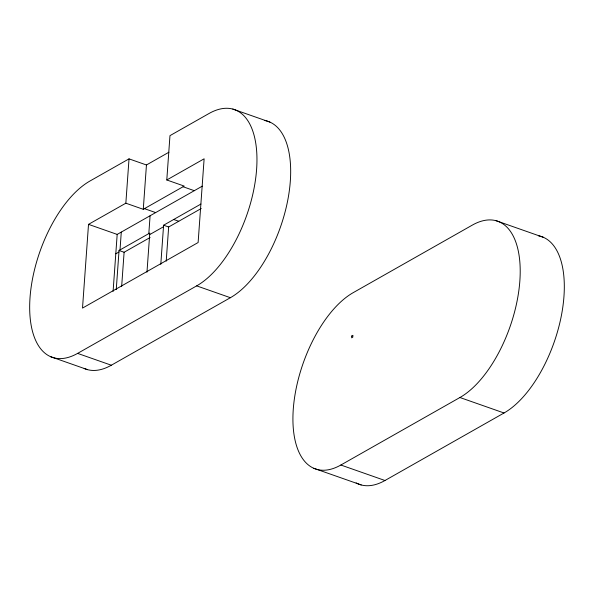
<?xml version="1.0" encoding="UTF-8"?>
<svg xmlns="http://www.w3.org/2000/svg" width="594" height="594" viewBox="0 0 594 594"><rect width="100%" height="100%" fill="white"/><g stroke="black" fill="none" stroke-linecap="round" stroke-linejoin="round"><path stroke-width="0.89" d="M166.788 179.975L184.214 186.085L143.273 209.303L125.846 203.193L88.513 224.354L82.514 308.086L198.121 242.53L204.121 158.806L166.788 179.975L169.966 135.647L209.029 113.499A95.5 46.555 -70.7 0 1 256.615 169.201A95.5 46.555 -70.7 0 1 196.666 285.877L77.606 353.385A95.5 46.555 -70.7 0 1 30.019 297.691A95.5 46.555 -70.7 0 1 89.969 181.014L129.024 158.865L146.451 164.976L168.926 152.227M113.09 291.409L117.181 234.415L202.294 186.152M116.246 289.62L119.045 250.482L149.777 233.056L146.97 272.201M120.01 249.933L121.287 232.083M125.846 203.193L129.024 158.865M121.659 286.419L124.109 252.257L150.104 237.511M143.273 209.303L146.451 164.976M148.812 233.605L150.096 215.748M160.796 264.36L163.602 225.215L200.95 204.039M166.209 261.16L168.659 226.99L201.262 208.501M115.785 253.801L118.941 252.019M149.666 234.6L163.491 226.76M84.148 368.443A95.5 46.555 -70.7 0 0 111.33 365.221L230.39 297.705A95.5 46.555 -70.7 0 0 287.763 200.208A95.5 46.555 -70.7 0 0 264.686 120.485M340.859 465.02L459.919 397.512A95.5 46.555 -70.7 0 0 519.861 280.836A95.5 46.555 -70.7 0 0 472.275 225.133L353.215 292.649A95.5 46.555 -70.7 0 0 293.265 409.325A95.5 46.555 -70.7 0 0 340.859 465.02L384.971 480.501L504.031 412.986A95.5 46.555 -70.7 0 0 561.404 315.488A95.5 46.555 -70.7 0 0 538.335 235.766M232.766 109.051L269.928 122.104M496.012 220.686L543.577 237.385M183.056 186.739L194.297 190.681M144.424 208.65L155.665 212.593M173.7 219.49L178.757 221.265M163.602 225.215L168.659 226.99M88.513 224.354L117.181 234.415M119.045 250.482L124.109 252.257M196.666 285.877L230.39 297.705M459.919 397.512L504.031 412.986M77.606 353.385L111.33 365.221M50.423 356.615L87.593 369.668M313.677 468.25L361.234 484.949M384.971 480.501A95.5 46.555 -70.7 0 1 356.14 482.915M351.767 335.989L351.633 337.838L352.784 337.184L352.918 335.335L351.767 335.989"/></g></svg>
